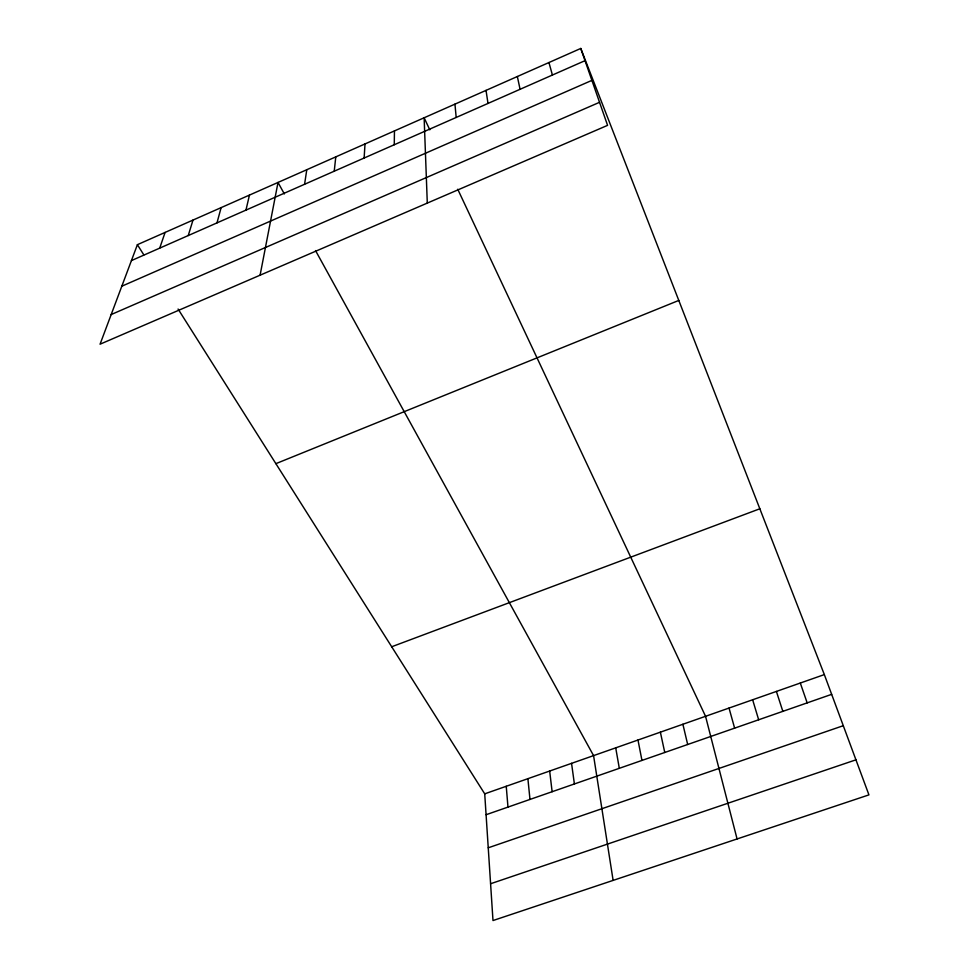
<?xml version="1.0" encoding="UTF-8"?>
<svg xmlns="http://www.w3.org/2000/svg" width="969" height="969" viewBox="0 0 969 969"><rect width="100%" height="100%" fill="white"/><g stroke="black" fill="none" stroke-linecap="round" stroke-linejoin="round"><path stroke-width="1.45" d="M394.262 144.744L394.456 130.912M364.126 158.032L365.01 143.945M334.232 171.21L335.783 156.881M304.581 184.28L306.785 169.708M260.092 275.196L278.018 182.451L284.341 193.933M245.956 210.116L249.457 195.084M216.983 222.882L221.126 207.62M188.24 235.552L193.001 220.072M159.715 248.125L165.093 232.427M137.392 244.685L100.061 344.201L607.575 125.352L580.77 48.45L137.392 244.685L143.836 254.883M131.421 260.6L585.034 60.659M121.815 286.206L591.902 80.379M111.181 314.55L599.545 102.302M275.886 463.654L678.797 300.438M391.694 646.759L759.841 508.773M484.718 793.841L824.34 674.594L868.939 794.883L492.991 920.55L484.718 793.841L178.078 309.026M486.087 814.723L831.656 694.349M488.243 847.802L843.284 725.696M490.593 883.74L855.942 759.829M315.531 250.583L593.573 755.614L613.123 880.397M429.8 129.822L424.131 117.782L427.293 203.09M457.743 189.258L705.553 716.297L737.07 838.972M580.77 48.45L824.34 674.594M800.297 683.036L807.177 702.876M776.399 691.43L782.843 711.343M752.634 699.763L758.666 719.773M729.027 708.06L734.623 728.143M548.938 62.537L552.415 75.037M682.891 724.255L687.675 744.495M660.374 732.164L664.758 752.477M517.349 76.515L520.074 89.293M637.977 740.025L641.962 760.423M615.715 747.838L619.312 768.308M486.026 90.383L488.001 103.441M571.553 763.342L574.399 783.957M549.665 771.033L552.124 791.709M527.887 778.676L529.982 799.425M454.958 104.131L456.181 117.455M506.242 786.283L507.974 807.092"/></g></svg>
